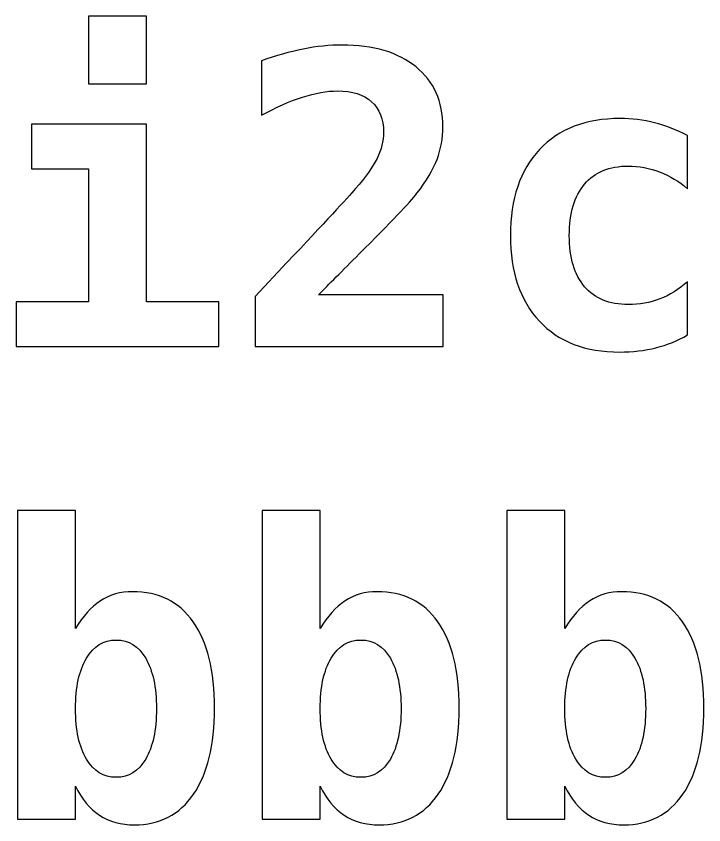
# Model space of a CAD drawing. Header units: centimetres. Extents: x -14.7 to 16.9, y -14.9 to 2.2.
# Drawn here: x -9.166 to -8.569, y -5.851 to -5.149 of the extents above; entities that cross this region are included whole.
import ezdxf

# ---------------------------------------------------------------- set-up
doc = ezdxf.new("R2010")
doc.units = ezdxf.units.CM
doc.header["$MEASUREMENT"] = 0
doc.layers.add('Layer 1', color=7, linetype='Continuous')

msp = doc.modelspace()

# ---------------------------------------------------------------- linework, layer by layer
at = {"layer": 'Layer 1'}
for points, knots in [([(-9.10342, -5.14881), (-9.10342, -5.14881), (-9.05297, -5.14881), (-9.05297, -5.14881), (-9.05297, -5.14881), (-9.05297, -5.14881), (-9.05297, -5.20772), (-9.05297, -5.20772), (-9.05297, -5.20772), (-9.05297, -5.20772), (-9.10342, -5.20772), (-9.10342, -5.20772), (-9.10342, -5.20772), (-9.10342, -5.20772), (-9.10342, -5.14881), (-9.10342, -5.14881)], [0, 0, 0, 0, 0.2, 0.2, 0.2, 0.2, 0.4, 0.4, 0.4, 0.4, 0.6, 0.6, 0.6, 0.6, 1, 1, 1, 1]), ([(-8.90375, -5.39082), (-8.90375, -5.39082), (-8.79545, -5.39082), (-8.79545, -5.39082), (-8.79545, -5.39082), (-8.79545, -5.39082), (-8.79545, -5.43562), (-8.79545, -5.43562), (-8.79545, -5.43562), (-8.79545, -5.43562), (-8.95878, -5.43562), (-8.95878, -5.43562), (-8.95878, -5.43562), (-8.95878, -5.43562), (-8.95878, -5.39217), (-8.95878, -5.39217), (-8.95878, -5.39217), (-8.95878, -5.39217), (-8.93121, -5.36289), (-8.93121, -5.36289), (-8.93121, -5.36289), (-8.89846, -5.32808), (-8.87859, -5.30668), (-8.87159, -5.29862), (-8.87159, -5.29862), (-8.863, -5.28875), (-8.85677, -5.28004), (-8.85301, -5.2724), (-8.85301, -5.2724), (-8.84919, -5.26476), (-8.84731, -5.25717), (-8.84731, -5.2497), (-8.84731, -5.2497), (-8.84731, -5.23824), (-8.85077, -5.22936), (-8.85771, -5.22313), (-8.85771, -5.22313), (-8.86465, -5.21684), (-8.87447, -5.21372), (-8.88723, -5.21372), (-8.88723, -5.21372), (-8.89628, -5.21372), (-8.90646, -5.21554), (-8.9178, -5.21913), (-8.9178, -5.21913), (-8.92909, -5.22278), (-8.94085, -5.22801), (-8.95314, -5.23489), (-8.95314, -5.23489), (-8.95314, -5.23489), (-8.95314, -5.18762), (-8.95314, -5.18762), (-8.95314, -5.18762), (-8.94085, -5.18315), (-8.92886, -5.17974), (-8.9171, -5.17739), (-8.9171, -5.17739), (-8.90534, -5.17503), (-8.89405, -5.17386), (-8.88323, -5.17386), (-8.88323, -5.17386), (-8.85607, -5.17386), (-8.83466, -5.18021), (-8.81914, -5.19291), (-8.81914, -5.19291), (-8.80356, -5.20555), (-8.7958, -5.22289), (-8.7958, -5.24482), (-8.7958, -5.24482), (-8.7958, -5.25488), (-8.79751, -5.26435), (-8.80086, -5.27322), (-8.80086, -5.27322), (-8.80427, -5.28204), (-8.81009, -5.29186), (-8.81838, -5.30268), (-8.81838, -5.30268), (-8.82443, -5.31044), (-8.84113, -5.32802), (-8.86847, -5.35536), (-8.86847, -5.35536), (-8.88329, -5.37018), (-8.89505, -5.382), (-8.90375, -5.39082)], [0, 0, 0, 0, 0.045455, 0.045455, 0.045455, 0.045455, 0.090909, 0.090909, 0.090909, 0.090909, 0.136364, 0.136364, 0.136364, 0.136364, 0.181818, 0.181818, 0.181818, 0.181818, 0.227273, 0.227273, 0.227273, 0.227273, 0.272727, 0.272727, 0.272727, 0.272727, 0.318182, 0.318182, 0.318182, 0.318182, 0.363636, 0.363636, 0.363636, 0.363636, 0.409091, 0.409091, 0.409091, 0.409091, 0.454545, 0.454545, 0.454545, 0.454545, 0.5, 0.5, 0.5, 0.5, 0.545455, 0.545455, 0.545455, 0.545455, 0.590909, 0.590909, 0.590909, 0.590909, 0.636364, 0.636364, 0.636364, 0.636364, 0.681818, 0.681818, 0.681818, 0.681818, 0.727273, 0.727273, 0.727273, 0.727273, 0.772727, 0.772727, 0.772727, 0.772727, 0.818182, 0.818182, 0.818182, 0.818182, 0.863636, 0.863636, 0.863636, 0.863636, 0.909091, 0.909091, 0.909091, 0.909091, 1, 1, 1, 1]), ([(-8.58343, -5.42574), (-8.5919, -5.43068), (-8.60107, -5.43439), (-8.61083, -5.43685), (-8.61083, -5.43685), (-8.62059, -5.43932), (-8.63106, -5.44056), (-8.64234, -5.44056), (-8.64234, -5.44056), (-8.6721, -5.44056), (-8.69532, -5.43162), (-8.71208, -5.41369), (-8.71208, -5.41369), (-8.72883, -5.39581), (-8.73724, -5.371), (-8.73724, -5.33931), (-8.73724, -5.33931), (-8.73724, -5.3075), (-8.72878, -5.28263), (-8.7119, -5.26464), (-8.7119, -5.26464), (-8.69503, -5.24671), (-8.67174, -5.23771), (-8.64199, -5.23771), (-8.64199, -5.23771), (-8.63164, -5.23771), (-8.62171, -5.23895), (-8.61212, -5.24136), (-8.61212, -5.24136), (-8.60254, -5.24377), (-8.59296, -5.24747), (-8.58343, -5.25253), (-8.58343, -5.25253), (-8.58343, -5.25253), (-8.58343, -5.29874), (-8.58343, -5.29874), (-8.58343, -5.29874), (-8.59078, -5.29239), (-8.59883, -5.28751), (-8.60765, -5.2841), (-8.60765, -5.2841), (-8.61641, -5.28069), (-8.62553, -5.27899), (-8.63494, -5.27899), (-8.63494, -5.27899), (-8.65134, -5.27899), (-8.66398, -5.28422), (-8.6728, -5.29468), (-8.6728, -5.29468), (-8.68168, -5.30515), (-8.68609, -5.32003), (-8.68609, -5.33931), (-8.68609, -5.33931), (-8.68609, -5.3586), (-8.68168, -5.37341), (-8.6728, -5.38376), (-8.6728, -5.38376), (-8.66398, -5.39411), (-8.65134, -5.39928), (-8.63494, -5.39928), (-8.63494, -5.39928), (-8.62518, -5.39928), (-8.61606, -5.39764), (-8.60754, -5.3944), (-8.60754, -5.3944), (-8.59907, -5.39111), (-8.59101, -5.38617), (-8.58343, -5.37953), (-8.58343, -5.37953), (-8.58343, -5.37953), (-8.58343, -5.42574), (-8.58343, -5.42574)], [0, 0, 0, 0, 0.052632, 0.052632, 0.052632, 0.052632, 0.105263, 0.105263, 0.105263, 0.105263, 0.157895, 0.157895, 0.157895, 0.157895, 0.210526, 0.210526, 0.210526, 0.210526, 0.263158, 0.263158, 0.263158, 0.263158, 0.315789, 0.315789, 0.315789, 0.315789, 0.368421, 0.368421, 0.368421, 0.368421, 0.421053, 0.421053, 0.421053, 0.421053, 0.473684, 0.473684, 0.473684, 0.473684, 0.526316, 0.526316, 0.526316, 0.526316, 0.578947, 0.578947, 0.578947, 0.578947, 0.631579, 0.631579, 0.631579, 0.631579, 0.684211, 0.684211, 0.684211, 0.684211, 0.736842, 0.736842, 0.736842, 0.736842, 0.789474, 0.789474, 0.789474, 0.789474, 0.842105, 0.842105, 0.842105, 0.842105, 0.894737, 0.894737, 0.894737, 0.894737, 1, 1, 1, 1]), ([(-9.15281, -5.24265), (-9.15281, -5.24265), (-9.05297, -5.24265), (-9.05297, -5.24265), (-9.05297, -5.24265), (-9.05297, -5.24265), (-9.05297, -5.39681), (-9.05297, -5.39681), (-9.05297, -5.39681), (-9.05297, -5.39681), (-8.99018, -5.39681), (-8.99018, -5.39681), (-8.99018, -5.39681), (-8.99018, -5.39681), (-8.99018, -5.43562), (-8.99018, -5.43562), (-8.99018, -5.43562), (-8.99018, -5.43562), (-9.16622, -5.43562), (-9.16622, -5.43562), (-9.16622, -5.43562), (-9.16622, -5.43562), (-9.16622, -5.39681), (-9.16622, -5.39681), (-9.16622, -5.39681), (-9.16622, -5.39681), (-9.10342, -5.39681), (-9.10342, -5.39681), (-9.10342, -5.39681), (-9.10342, -5.39681), (-9.10342, -5.28146), (-9.10342, -5.28146), (-9.10342, -5.28146), (-9.10342, -5.28146), (-9.15281, -5.28146), (-9.15281, -5.28146), (-9.15281, -5.28146), (-9.15281, -5.28146), (-9.15281, -5.24265), (-9.15281, -5.24265)], [0, 0, 0, 0, 0.090909, 0.090909, 0.090909, 0.090909, 0.181818, 0.181818, 0.181818, 0.181818, 0.272727, 0.272727, 0.272727, 0.272727, 0.363636, 0.363636, 0.363636, 0.363636, 0.454545, 0.454545, 0.454545, 0.454545, 0.545455, 0.545455, 0.545455, 0.545455, 0.636364, 0.636364, 0.636364, 0.636364, 0.727273, 0.727273, 0.727273, 0.727273, 0.818182, 0.818182, 0.818182, 0.818182, 1, 1, 1, 1]), ([(-9.11471, -5.68069), (-9.10854, -5.67005), (-9.1013, -5.66205), (-9.09313, -5.6567), (-9.09313, -5.6567), (-9.0849, -5.65135), (-9.07567, -5.6487), (-9.06532, -5.6487), (-9.06532, -5.6487), (-9.04251, -5.6487), (-9.02487, -5.65741), (-9.01258, -5.67487), (-9.01258, -5.67487), (-9.00023, -5.69233), (-8.99406, -5.71732), (-8.99406, -5.74995), (-8.99406, -5.74995), (-8.99406, -5.78211), (-9.00011, -5.80698), (-9.01229, -5.82468), (-9.01229, -5.82468), (-9.02446, -5.84238), (-9.04157, -5.8512), (-9.06362, -5.8512), (-9.06362, -5.8512), (-9.0752, -5.8512), (-9.08525, -5.84838), (-9.0939, -5.84279), (-9.0939, -5.84279), (-9.10248, -5.83715), (-9.10942, -5.8288), (-9.11471, -5.81768), (-9.11471, -5.81768), (-9.11471, -5.81768), (-9.11471, -5.84626), (-9.11471, -5.84626), (-9.11471, -5.84626), (-9.11471, -5.84626), (-9.16516, -5.84626), (-9.16516, -5.84626), (-9.16516, -5.84626), (-9.16516, -5.84626), (-9.16516, -5.57815), (-9.16516, -5.57815), (-9.16516, -5.57815), (-9.16516, -5.57815), (-9.11471, -5.57815), (-9.11471, -5.57815), (-9.11471, -5.57815), (-9.11471, -5.57815), (-9.11471, -5.68069), (-9.11471, -5.68069)], [0, 0, 0, 0, 0.071429, 0.071429, 0.071429, 0.071429, 0.142857, 0.142857, 0.142857, 0.142857, 0.214286, 0.214286, 0.214286, 0.214286, 0.285714, 0.285714, 0.285714, 0.285714, 0.357143, 0.357143, 0.357143, 0.357143, 0.428571, 0.428571, 0.428571, 0.428571, 0.5, 0.5, 0.5, 0.5, 0.571429, 0.571429, 0.571429, 0.571429, 0.642857, 0.642857, 0.642857, 0.642857, 0.714286, 0.714286, 0.714286, 0.714286, 0.785714, 0.785714, 0.785714, 0.785714, 0.857143, 0.857143, 0.857143, 0.857143, 1, 1, 1, 1]), ([(-8.90234, -5.68069), (-8.89617, -5.67005), (-8.88893, -5.66205), (-8.88076, -5.6567), (-8.88076, -5.6567), (-8.87253, -5.65135), (-8.8633, -5.6487), (-8.85295, -5.6487), (-8.85295, -5.6487), (-8.83014, -5.6487), (-8.8125, -5.65741), (-8.80021, -5.67487), (-8.80021, -5.67487), (-8.78786, -5.69233), (-8.78169, -5.71732), (-8.78169, -5.74995), (-8.78169, -5.74995), (-8.78169, -5.78211), (-8.78774, -5.80698), (-8.79992, -5.82468), (-8.79992, -5.82468), (-8.81209, -5.84238), (-8.8292, -5.8512), (-8.85125, -5.8512), (-8.85125, -5.8512), (-8.86283, -5.8512), (-8.87288, -5.84838), (-8.88153, -5.84279), (-8.88153, -5.84279), (-8.89011, -5.83715), (-8.89705, -5.8288), (-8.90234, -5.81768), (-8.90234, -5.81768), (-8.90234, -5.81768), (-8.90234, -5.84626), (-8.90234, -5.84626), (-8.90234, -5.84626), (-8.90234, -5.84626), (-8.95279, -5.84626), (-8.95279, -5.84626), (-8.95279, -5.84626), (-8.95279, -5.84626), (-8.95279, -5.57815), (-8.95279, -5.57815), (-8.95279, -5.57815), (-8.95279, -5.57815), (-8.90234, -5.57815), (-8.90234, -5.57815), (-8.90234, -5.57815), (-8.90234, -5.57815), (-8.90234, -5.68069), (-8.90234, -5.68069)], [0, 0, 0, 0, 0.071429, 0.071429, 0.071429, 0.071429, 0.142857, 0.142857, 0.142857, 0.142857, 0.214286, 0.214286, 0.214286, 0.214286, 0.285714, 0.285714, 0.285714, 0.285714, 0.357143, 0.357143, 0.357143, 0.357143, 0.428571, 0.428571, 0.428571, 0.428571, 0.5, 0.5, 0.5, 0.5, 0.571429, 0.571429, 0.571429, 0.571429, 0.642857, 0.642857, 0.642857, 0.642857, 0.714286, 0.714286, 0.714286, 0.714286, 0.785714, 0.785714, 0.785714, 0.785714, 0.857143, 0.857143, 0.857143, 0.857143, 1, 1, 1, 1]), ([(-8.68997, -5.68069), (-8.6838, -5.67005), (-8.67656, -5.66205), (-8.66839, -5.6567), (-8.66839, -5.6567), (-8.66016, -5.65135), (-8.65093, -5.6487), (-8.64058, -5.6487), (-8.64058, -5.6487), (-8.61777, -5.6487), (-8.60013, -5.65741), (-8.58784, -5.67487), (-8.58784, -5.67487), (-8.57549, -5.69233), (-8.56932, -5.71732), (-8.56932, -5.74995), (-8.56932, -5.74995), (-8.56932, -5.78211), (-8.57537, -5.80698), (-8.58755, -5.82468), (-8.58755, -5.82468), (-8.59972, -5.84238), (-8.61683, -5.8512), (-8.63888, -5.8512), (-8.63888, -5.8512), (-8.65046, -5.8512), (-8.66051, -5.84838), (-8.66916, -5.84279), (-8.66916, -5.84279), (-8.67774, -5.83715), (-8.68468, -5.8288), (-8.68997, -5.81768), (-8.68997, -5.81768), (-8.68997, -5.81768), (-8.68997, -5.84626), (-8.68997, -5.84626), (-8.68997, -5.84626), (-8.68997, -5.84626), (-8.74042, -5.84626), (-8.74042, -5.84626), (-8.74042, -5.84626), (-8.74042, -5.84626), (-8.74042, -5.57815), (-8.74042, -5.57815), (-8.74042, -5.57815), (-8.74042, -5.57815), (-8.68997, -5.57815), (-8.68997, -5.57815), (-8.68997, -5.57815), (-8.68997, -5.57815), (-8.68997, -5.68069), (-8.68997, -5.68069)], [0, 0, 0, 0, 0.071429, 0.071429, 0.071429, 0.071429, 0.142857, 0.142857, 0.142857, 0.142857, 0.214286, 0.214286, 0.214286, 0.214286, 0.285714, 0.285714, 0.285714, 0.285714, 0.357143, 0.357143, 0.357143, 0.357143, 0.428571, 0.428571, 0.428571, 0.428571, 0.5, 0.5, 0.5, 0.5, 0.571429, 0.571429, 0.571429, 0.571429, 0.642857, 0.642857, 0.642857, 0.642857, 0.714286, 0.714286, 0.714286, 0.714286, 0.785714, 0.785714, 0.785714, 0.785714, 0.857143, 0.857143, 0.857143, 0.857143, 1, 1, 1, 1]), ([(-9.04451, -5.7503), (-9.04451, -5.73167), (-9.04762, -5.71708), (-9.0538, -5.70656), (-9.0538, -5.70656), (-9.05997, -5.69598), (-9.06855, -5.69068), (-9.07943, -5.69068), (-9.07943, -5.69068), (-9.09031, -5.69068), (-9.09895, -5.69598), (-9.10524, -5.70656), (-9.10524, -5.70656), (-9.11153, -5.71708), (-9.11471, -5.73167), (-9.11471, -5.7503), (-9.11471, -5.7503), (-9.11471, -5.76888), (-9.11153, -5.78352), (-9.10524, -5.79405), (-9.10524, -5.79405), (-9.09895, -5.80463), (-9.09031, -5.80992), (-9.07943, -5.80992), (-9.07943, -5.80992), (-9.06855, -5.80992), (-9.05997, -5.80463), (-9.0538, -5.79405), (-9.0538, -5.79405), (-9.04762, -5.78352), (-9.04451, -5.76888), (-9.04451, -5.7503)], [0, 0, 0, 0, 0.111111, 0.111111, 0.111111, 0.111111, 0.222222, 0.222222, 0.222222, 0.222222, 0.333333, 0.333333, 0.333333, 0.333333, 0.444444, 0.444444, 0.444444, 0.444444, 0.555556, 0.555556, 0.555556, 0.555556, 0.666667, 0.666667, 0.666667, 0.666667, 0.777778, 0.777778, 0.777778, 0.777778, 1, 1, 1, 1]), ([(-8.83214, -5.7503), (-8.83214, -5.73167), (-8.83525, -5.71708), (-8.84143, -5.70656), (-8.84143, -5.70656), (-8.8476, -5.69598), (-8.85618, -5.69068), (-8.86706, -5.69068), (-8.86706, -5.69068), (-8.87794, -5.69068), (-8.88658, -5.69598), (-8.89287, -5.70656), (-8.89287, -5.70656), (-8.89916, -5.71708), (-8.90234, -5.73167), (-8.90234, -5.7503), (-8.90234, -5.7503), (-8.90234, -5.76888), (-8.89916, -5.78352), (-8.89287, -5.79405), (-8.89287, -5.79405), (-8.88658, -5.80463), (-8.87794, -5.80992), (-8.86706, -5.80992), (-8.86706, -5.80992), (-8.85618, -5.80992), (-8.8476, -5.80463), (-8.84143, -5.79405), (-8.84143, -5.79405), (-8.83525, -5.78352), (-8.83214, -5.76888), (-8.83214, -5.7503)], [0, 0, 0, 0, 0.111111, 0.111111, 0.111111, 0.111111, 0.222222, 0.222222, 0.222222, 0.222222, 0.333333, 0.333333, 0.333333, 0.333333, 0.444444, 0.444444, 0.444444, 0.444444, 0.555556, 0.555556, 0.555556, 0.555556, 0.666667, 0.666667, 0.666667, 0.666667, 0.777778, 0.777778, 0.777778, 0.777778, 1, 1, 1, 1]), ([(-8.61977, -5.7503), (-8.61977, -5.73167), (-8.62288, -5.71708), (-8.62906, -5.70656), (-8.62906, -5.70656), (-8.63523, -5.69598), (-8.64381, -5.69068), (-8.65469, -5.69068), (-8.65469, -5.69068), (-8.66557, -5.69068), (-8.67421, -5.69598), (-8.6805, -5.70656), (-8.6805, -5.70656), (-8.68679, -5.71708), (-8.68997, -5.73167), (-8.68997, -5.7503), (-8.68997, -5.7503), (-8.68997, -5.76888), (-8.68679, -5.78352), (-8.6805, -5.79405), (-8.6805, -5.79405), (-8.67421, -5.80463), (-8.66557, -5.80992), (-8.65469, -5.80992), (-8.65469, -5.80992), (-8.64381, -5.80992), (-8.63523, -5.80463), (-8.62906, -5.79405), (-8.62906, -5.79405), (-8.62288, -5.78352), (-8.61977, -5.76888), (-8.61977, -5.7503)], [0, 0, 0, 0, 0.111111, 0.111111, 0.111111, 0.111111, 0.222222, 0.222222, 0.222222, 0.222222, 0.333333, 0.333333, 0.333333, 0.333333, 0.444444, 0.444444, 0.444444, 0.444444, 0.555556, 0.555556, 0.555556, 0.555556, 0.666667, 0.666667, 0.666667, 0.666667, 0.777778, 0.777778, 0.777778, 0.777778, 1, 1, 1, 1])]:
    msp.add_open_spline(points, degree=3, knots=knots, dxfattribs=at)

doc.saveas('drawing.dxf')
